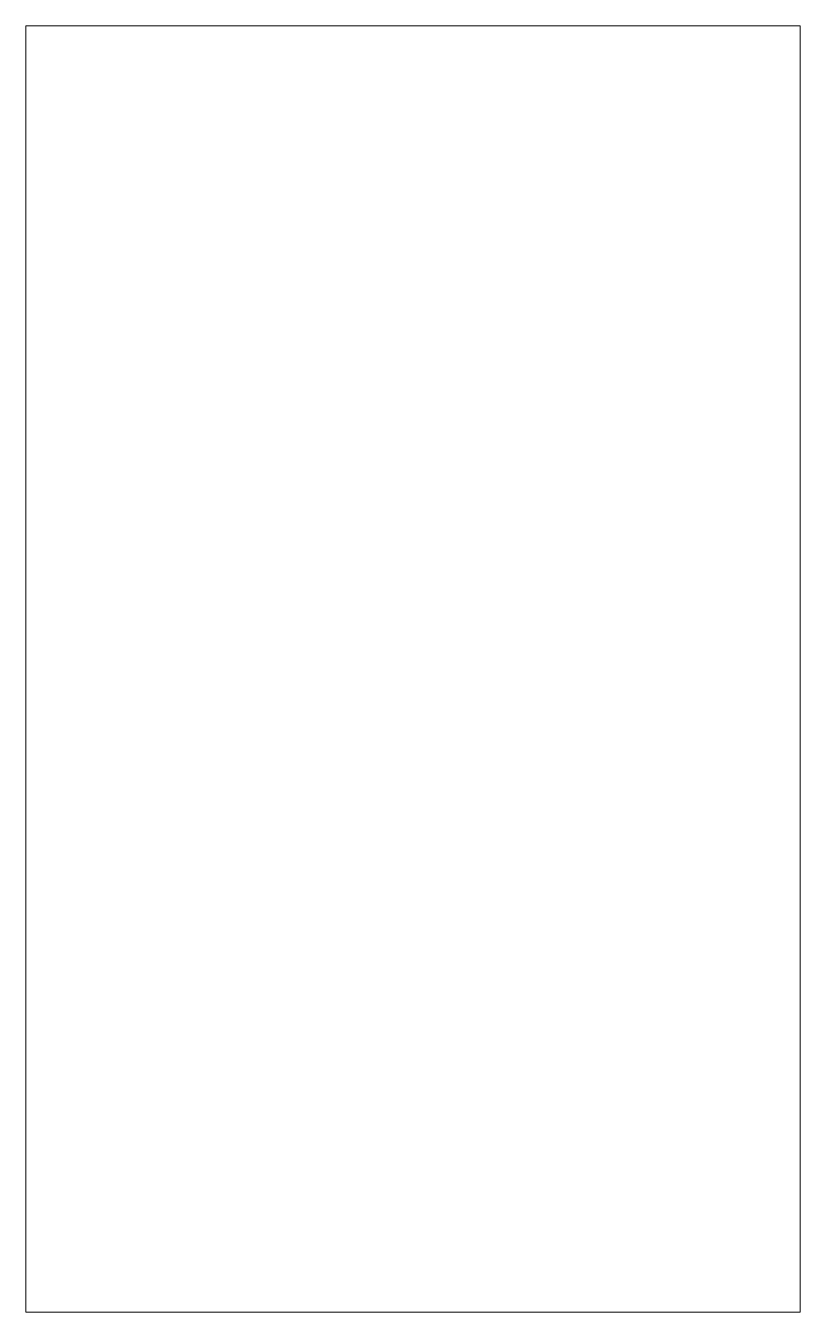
# Model space of a CAD drawing. Header units: inches. Extents: x 0 to 18, y 0 to 29.9.
import ezdxf

# ---------------------------------------------------------------- set-up
doc = ezdxf.new("R2010")
doc.units = ezdxf.units.IN
doc.header["$MEASUREMENT"] = 0

msp = doc.modelspace()

# ---------------------------------------------------------------- linework, layer by layer
at = {"color": 7, "linetype": 'Continuous', "lineweight": 15}
for p, q in [((0, 29.879), (0, 0)), ((18, 29.879), (0, 29.879)), ((18, 0), (18, 29.879)), ((0, 0), (18, 0))]:
    msp.add_line(p, q, dxfattribs=at)

doc.saveas('drawing.dxf')
